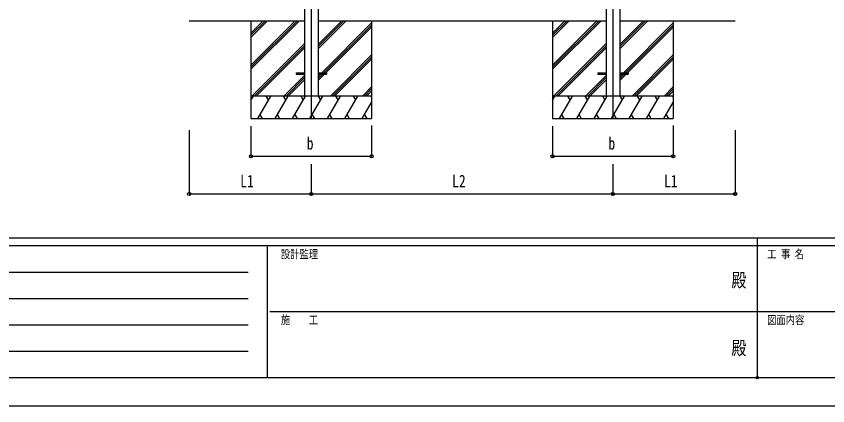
# Model space of a CAD drawing. Units: millimetres, scale not verified. Extents: x -10512 to 10512, y -7425 to 7425.
# Drawn here: x -4926 to 455, y -7425 to -4839 of the extents above; entities that cross this region are included whole.
import ezdxf
from ezdxf.enums import TextEntityAlignment as Align

# ---------------------------------------------------------------- set-up
doc = ezdxf.new("R2010")
doc.units = ezdxf.units.MM
doc.header["$LTSCALE"] = 30
doc.header["$PDMODE"] = 32
doc.header["$PDSIZE"] = 15
for name, color, linetype in [('0-3_YKK_12', 2, 'Continuous'), ('0-4_YKK_13', 4, 'Continuous'), ('0-5_YKK_A1', 4, 'Continuous'), ('0-6_YKK_D', 6, 'Continuous'), ('0-7_YKK_ZWAK', 7, 'Continuous')]:
    doc.layers.add(name, color=color, linetype=linetype)
doc.styles.add('ＭＳ ゴシック', font='')
doc.styles.get('ＭＳ ゴシック').set_extended_font_data('MS Gothic')

msp = doc.modelspace()

# ---------------------------------------------------------------- linework, layer by layer
at = {"layer": '0-3_YKK_12'}
for p, q in [((-2969.45, -2575.53), (-2969.45, -5519.1)), ((-969.45, -2575.53), (-969.45, -5519.1))]:
    msp.add_line(p, q, dxfattribs=at)
at = {"layer": '0-4_YKK_13'}
for p, q in [((-3069.45, -5214.6), (-3069.45, -5223.6)), ((-3069.45, -5214.6), (-3014.65, -5214.6)), ((-2924.25, -5214.6), (-2869.45, -5214.6)), ((-2869.45, -5214.6), (-2869.45, -5223.6)), ((-1069.45, -5214.6), (-1069.45, -5223.6)), ((-1069.45, -5214.6), (-1014.65, -5214.6)), ((-924.25, -5214.6), (-869.45, -5214.6)), ((-869.45, -5214.6), (-869.45, -5223.6)), ((-3069.45, -5223.6), (-3014.65, -5223.6)), ((-2924.25, -5223.6), (-2869.45, -5223.6)), ((-1069.45, -5223.6), (-1014.65, -5223.6)), ((-924.25, -5223.6), (-869.45, -5223.6))]:
    msp.add_line(p, q, dxfattribs=at)
at = {"layer": '0-5_YKK_A1'}
for p, q in [((-3014.65, -2540.1), (-3014.65, -5369.1)), ((-2924.25, -2540.1), (-2924.25, -5369.1)), ((-1014.65, -2540.1), (-1014.65, -5369.1)), ((-924.25, -2540.1), (-924.25, -5369.1)), ((-3779.45, -4869.1), (-3014.65, -4869.1)), ((-3369.45, -4869.1), (-3369.45, -5519.1)), ((-3369.45, -5163.28), (-3075.27, -4869.1)), ((-3369.45, -5177.42), (-3061.13, -4869.1)), ((-3369.45, -5191.56), (-3046.99, -4869.1)), ((-3369.45, -4979.43), (-3259.12, -4869.1)), ((-3369.45, -4965.29), (-3273.26, -4869.1)), ((-3369.45, -4951.15), (-3287.4, -4869.1)), ((-2924.25, -4869.1), (-1014.65, -4869.1)), ((-2924.25, -5054.73), (-2738.62, -4869.1)), ((-2924.25, -5040.59), (-2752.76, -4869.1)), ((-2924.25, -5026.45), (-2766.9, -4869.1)), ((-2900.27, -5214.6), (-2569.45, -4883.78)), ((-2569.45, -4869.1), (-2569.45, -5519.1)), ((-1369.45, -4869.1), (-1369.45, -5519.1)), ((-1369.45, -5163.28), (-1075.27, -4869.1)), ((-1369.45, -5177.42), (-1061.13, -4869.1)), ((-1369.45, -5191.56), (-1046.99, -4869.1)), ((-1369.45, -4979.43), (-1259.12, -4869.1)), ((-1369.45, -4965.29), (-1273.26, -4869.1)), ((-1369.45, -4951.15), (-1287.4, -4869.1)), ((-924.25, -4869.1), (-159.45, -4869.1)), ((-924.25, -5054.73), (-738.62, -4869.1)), ((-924.25, -5040.59), (-752.76, -4869.1)), ((-924.25, -5026.45), (-766.9, -4869.1)), ((-900.27, -5214.6), (-569.45, -4883.78)), ((-569.45, -4869.1), (-569.45, -5519.1)), ((-2886.13, -5214.6), (-2569.45, -4897.92)), ((-2871.99, -5214.6), (-2569.45, -4912.06)), ((-886.13, -5214.6), (-569.45, -4897.92)), ((-871.99, -5214.6), (-569.45, -4912.06)), ((-3363.14, -5369.1), (-3014.65, -5020.61)), ((-3349, -5369.1), (-3014.65, -5034.75)), ((-3334.86, -5369.1), (-3014.65, -5048.9)), ((-1363.14, -5369.1), (-1014.65, -5020.61)), ((-1349, -5369.1), (-1014.65, -5034.75)), ((-1334.86, -5369.1), (-1014.65, -5048.9)), ((-2842.64, -5369.1), (-2569.45, -5095.91)), ((-2828.5, -5369.1), (-2569.45, -5110.05)), ((-842.64, -5369.1), (-569.45, -5095.91)), ((-828.5, -5369.1), (-569.45, -5110.05)), ((-2814.36, -5369.1), (-2569.45, -5124.2)), ((-814.36, -5369.1), (-569.45, -5124.2)), ((-3151.01, -5369.1), (-3014.65, -5232.74)), ((-3136.87, -5369.1), (-3014.65, -5246.88)), ((-3122.72, -5369.1), (-3014.65, -5261.03)), ((-2924.25, -5266.86), (-2880.99, -5223.6)), ((-2924.25, -5238.58), (-2909.27, -5223.6)), ((-2924.25, -5252.72), (-2895.13, -5223.6)), ((-1151.01, -5369.1), (-1014.65, -5232.74)), ((-1136.87, -5369.1), (-1014.65, -5246.88)), ((-1122.72, -5369.1), (-1014.65, -5261.03)), ((-924.25, -5266.86), (-880.99, -5223.6)), ((-924.25, -5238.58), (-909.27, -5223.6)), ((-924.25, -5252.72), (-895.13, -5223.6)), ((-2630.51, -5369.1), (-2569.45, -5308.04)), ((-2616.37, -5369.1), (-2569.45, -5322.18)), ((-630.51, -5369.1), (-569.45, -5308.04)), ((-616.37, -5369.1), (-569.45, -5322.18)), ((-2569.45, -5369.1), (-3369.45, -5369.1)), ((-3369.45, -5396.6), (-3353.57, -5369.1)), ((-3324.7, -5519.1), (-3238.1, -5369.1)), ((-3253.1, -5395.08), (-3268.1, -5369.1)), ((-3209.23, -5519.1), (-3122.63, -5369.1)), ((-3137.63, -5395.08), (-3152.63, -5369.1)), ((-3093.76, -5519.1), (-3007.16, -5369.1)), ((-3022.16, -5395.08), (-3037.16, -5369.1)), ((-2978.29, -5519.1), (-2891.69, -5369.1)), ((-2906.69, -5395.08), (-2921.69, -5369.1)), ((-2862.82, -5519.1), (-2776.22, -5369.1)), ((-2791.22, -5395.08), (-2806.22, -5369.1)), ((-2747.35, -5519.1), (-2660.75, -5369.1)), ((-2690.75, -5369.1), (-2675.75, -5395.08)), ((-2602.22, -5369.1), (-2569.45, -5336.33)), ((-2575.28, -5369.1), (-2569.45, -5379.2)), ((-569.45, -5369.1), (-1369.45, -5369.1)), ((-1369.45, -5396.6), (-1353.57, -5369.1)), ((-1324.7, -5519.1), (-1238.1, -5369.1)), ((-1253.1, -5395.08), (-1268.1, -5369.1)), ((-1209.23, -5519.1), (-1122.63, -5369.1)), ((-1137.63, -5395.08), (-1152.63, -5369.1)), ((-1093.76, -5519.1), (-1007.16, -5369.1)), ((-1022.16, -5395.08), (-1037.16, -5369.1)), ((-978.29, -5519.1), (-891.69, -5369.1)), ((-906.69, -5395.08), (-921.69, -5369.1)), ((-862.82, -5519.1), (-776.22, -5369.1)), ((-791.22, -5395.08), (-806.22, -5369.1)), ((-747.35, -5519.1), (-660.75, -5369.1)), ((-690.75, -5369.1), (-675.75, -5395.08)), ((-602.22, -5369.1), (-569.45, -5336.33)), ((-575.28, -5369.1), (-569.45, -5379.2)), ((-2631.88, -5519.1), (-2569.45, -5410.96)), ((-631.88, -5519.1), (-569.45, -5410.96)), ((-3369.45, -5519.1), (-2569.45, -5519.1)), ((-3309.71, -5493.12), (-3294.71, -5519.1)), ((-3194.24, -5493.12), (-3179.24, -5519.1)), ((-3078.76, -5493.12), (-3063.76, -5519.1)), ((-2963.29, -5493.12), (-2948.3, -5519.1)), ((-2847.82, -5493.12), (-2832.83, -5519.1)), ((-2732.35, -5493.12), (-2717.36, -5519.1)), ((-2616.89, -5493.12), (-2601.89, -5519.1)), ((-1369.45, -5519.1), (-569.45, -5519.1)), ((-1309.71, -5493.12), (-1294.71, -5519.1)), ((-1194.24, -5493.12), (-1179.24, -5519.1)), ((-1078.76, -5493.12), (-1063.76, -5519.1)), ((-963.29, -5493.12), (-948.3, -5519.1)), ((-847.82, -5493.12), (-832.83, -5519.1)), ((-732.35, -5493.12), (-717.36, -5519.1)), ((-616.89, -5493.12), (-601.89, -5519.1))]:
    msp.add_line(p, q, dxfattribs=at)
at = {"layer": '0-6_YKK_D'}
for p, q in [((-3779.45, -5595.05), (-3779.45, -6020.1)), ((-3369.45, -5569.12), (-3369.45, -5770.1)), ((-2569.45, -5563.56), (-2569.45, -5770.1)), ((-1369.45, -5569.12), (-1369.45, -5770.1)), ((-569.45, -5563.56), (-569.45, -5770.1)), ((-159.45, -5595.05), (-159.45, -6020.1)), ((-3369.45, -5769.1), (-2569.45, -5769.1)), ((-1369.45, -5769.1), (-569.45, -5769.1)), ((-2969.45, -5820.1), (-2969.45, -6020.1)), ((-2969.45, -5820.1), (-2969.45, -6020.1)), ((-969.45, -5820.1), (-969.45, -6020.1)), ((-969.45, -5820.1), (-969.45, -6020.1)), ((-3779.45, -6019.1), (-2969.45, -6019.1)), ((-2969.45, -6019.1), (-969.45, -6019.1)), ((-969.45, -6019.1), (-159.45, -6019.1))]:
    msp.add_line(p, q, dxfattribs=at)
for centre in [(-3369.45, -5769.1), (-2569.45, -5769.1), (-1369.45, -5769.1), (-569.45, -5769.1), (-3779.45, -6019.1), (-2969.45, -6019.1), (-2969.45, -6019.1), (-969.45, -6019.1), (-969.45, -6019.1), (-159.45, -6019.1)]:
    msp.add_circle(centre, 10.62, dxfattribs=at)
at = {"layer": '0-7_YKK_ZWAK'}
for p, q in [((9737.55, -6312.5), (-9762.45, -6312.5)), ((-12.45, -6312.5), (-12.45, -7237.5)), ((-3262.45, -6362.5), (-9762.45, -6362.5)), ((-3262.45, -6362.5), (-3262.45, -7237.5)), ((-12.45, -6362.5), (-3262.45, -6362.5)), ((3237.55, -6362.5), (-12.45, -6362.5)), ((-9656.2, -6537.5), (-3387.45, -6537.5)), ((-9656.2, -6712.5), (-3387.45, -6712.5)), ((-3243.7, -6800), (-12.45, -6800)), ((-12.45, -6800), (3237.55, -6800)), ((-9656.2, -6887.5), (-3387.45, -6887.5)), ((-9656.2, -7062.5), (-3387.45, -7062.5)), ((-9762.45, -7237.5), (-3262.45, -7237.5)), ((-3262.45, -7237.5), (-12.45, -7237.5)), ((-12.45, -7237.5), (3237.55, -7237.5))]:
    msp.add_line(p, q, dxfattribs=at)
msp.add_lwpolyline([(-10512.5, -7425), (10512.5, -7425), (10512.5, 7425), (-10512.5, 7425)], close=True, dxfattribs=at)
msp.add_point((-12.45, -7237.5), dxfattribs=at)

# ---------------------------------------------------------------- texts
at = {"layer": '0-6_YKK_D', "style": 'ＭＳ ゴシック', "width": 0.8}
for s, p in [('b', (-2999.45, -5749.1)), ('b', (-999.45, -5749.1)), ('L1', (-3440.45, -5999.1)), ('L2', (-2035.45, -5999.1)), ('L1', (-630.45, -5999.1))]:
    msp.add_text(s, height=82.48, dxfattribs=at).set_placement(p, align=Align.BOTTOM_LEFT)
at = {"layer": '0-7_YKK_ZWAK', "style": 'ＭＳ ゴシック', "width": 0.8}
for s, height, p in [('設計監理', 54.99, (-3170.78, -6462.5)), ('工 事 名', 54.99, (53.17, -6462.5)), ('殿', 91.64, (-184.17, -6664.58)), ('施\u3000\u3000工', 54.99, (-3170.78, -6900)), ('図面内容', 54.99, (53.17, -6900)), ('殿', 91.64, (-184.17, -7114.58))]:
    msp.add_text(s, height=height, dxfattribs=at).set_placement(p, align=Align.BOTTOM_LEFT)

doc.saveas('drawing.dxf')
